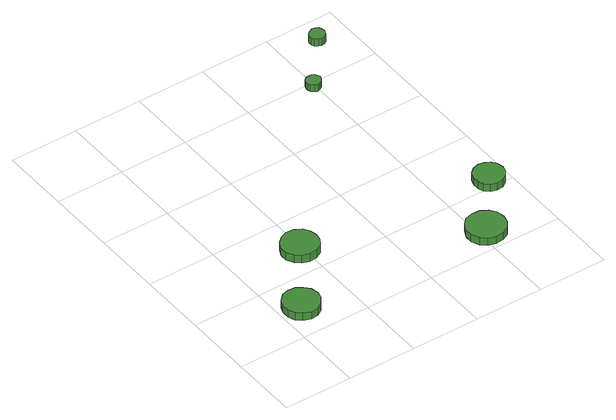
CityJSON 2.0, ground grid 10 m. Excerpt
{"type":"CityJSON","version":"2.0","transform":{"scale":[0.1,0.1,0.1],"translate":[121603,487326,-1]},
"CityObjects":{
"tree1":{"type":"SolitaryVegetationObject","attributes":{"function":"something"},"geometry":[{"type":"MultiSurface","lod":"1","boundaries":[[[0,1,2,3,4,5,6,7,8,9,10,11,12,13,14]],[[15,16,17,18,19,20,21,22,23,24,25,26,27,28,29]],[[0,29,28,1]],[[1,28,27,2]],[[2,27,26,3]],[[3,26,25,4]],[[4,25,24,5]],[[5,24,23,6]],[[6,23,22,7]],[[7,22,21,8]],[[8,21,20,9]],[[9,20,19,10]],[[10,19,18,11]],[[11,18,17,12]],[[12,17,16,13]],[[13,16,15,14]],[[14,15,29,0]]]}]},
"tree2":{"type":"SolitaryVegetationObject","attributes":{"function":"something"},"geometry":[{"type":"MultiSurface","lod":"1","boundaries":[[[30,31,32,33,34,35,36,37,38,39,40,41,42,43,44]],[[45,46,47,48,49,50,51,52,53,54,55,56,57,58,59]],[[30,59,58,31]],[[31,58,57,32]],[[32,57,56,33]],[[33,56,55,34]],[[34,55,54,35]],[[35,54,53,36]],[[36,53,52,37]],[[37,52,51,38]],[[38,51,50,39]],[[39,50,49,40]],[[40,49,48,41]],[[41,48,47,42]],[[42,47,46,43]],[[43,46,45,44]],[[44,45,59,30]]]}]},
"tree3":{"type":"SolitaryVegetationObject","attributes":{"function":"something"},"geometry":[{"type":"MultiSurface","lod":"1","boundaries":[[[60,61,62,63,64,65,66,67,68,69,70,71,72,73,74]],[[75,76,77,78,79,80,81,82,83,84,85,86,87,88,89]],[[60,89,88,61]],[[61,88,87,62]],[[62,87,86,63]],[[63,86,85,64]],[[64,85,84,65]],[[65,84,83,66]],[[66,83,82,67]],[[67,82,81,68]],[[68,81,80,69]],[[69,80,79,70]],[[70,79,78,71]],[[71,78,77,72]],[[72,77,76,73]],[[73,76,75,74]],[[74,75,89,60]]]}]},
"tree4":{"type":"SolitaryVegetationObject","attributes":{"function":"something"},"geometry":[{"type":"MultiSurface","lod":"1","boundaries":[[[90,91,92,93,94,95,96,97,98,99,100,101,102,103,104]],[[105,106,107,108,109,110,111,112,113,114,115,116,117,118,119]],[[90,119,118,91]],[[91,118,117,92]],[[92,117,116,93]],[[93,116,115,94]],[[94,115,114,95]],[[95,114,113,96]],[[96,113,112,97]],[[97,112,111,98]],[[98,111,110,99]],[[99,110,109,100]],[[100,109,108,101]],[[101,108,107,102]],[[102,107,106,103]],[[103,106,105,104]],[[104,105,119,90]]]}]},
"tree5":{"type":"SolitaryVegetationObject","attributes":{"function":"something"},"geometry":[{"type":"MultiSurface","lod":"1","boundaries":[[[120,121,122,123,124,125,126,127,128,129,130,131,132,133,134]],[[135,136,137,138,139,140,141,142,143,144,145,146,147,148,149]],[[120,149,148,121]],[[121,148,147,122]],[[122,147,146,123]],[[123,146,145,124]],[[124,145,144,125]],[[125,144,143,126]],[[126,143,142,127]],[[127,142,141,128]],[[128,141,140,129]],[[129,140,139,130]],[[130,139,138,131]],[[131,138,137,132]],[[132,137,136,133]],[[133,136,135,134]],[[134,135,149,120]]]}]},
"tree6":{"type":"SolitaryVegetationObject","attributes":{"function":"something"},"geometry":[{"type":"MultiSurface","lod":"1","boundaries":[[[150,151,152,153,154,155,156,157,158,159,160,161,162,163,164]],[[165,166,167,168,169,170,171,172,173,174,175,176,177,178,179]],[[150,179,178,151]],[[151,178,177,152]],[[152,177,176,153]],[[153,176,175,154]],[[154,175,174,155]],[[155,174,173,156]],[[156,173,172,157]],[[157,172,171,158]],[[158,171,170,159]],[[159,170,169,160]],[[160,169,168,161]],[[161,168,167,162]],[[162,167,166,163]],[[163,166,165,164]],[[164,165,179,150]]]}]}
},
"vertices":[
[53,44,24],[51,55,24],[44,63,24],[35,69,24],[24,70,24],[14,67,24],[6,59,24],[2,50,24],[2,39,24],[6,29,24],[14,22,24],[24,18,24],[35,19,24],[44,25,24],[51,34,24],[51,34,12],[44,25,12],[35,19,12],[24,18,12],[14,22,12],[6,29,12],[2,39,12],[2,50,12],[6,59,12],[14,67,12],[24,70,12],[35,69,12],[44,63,12],[51,55,12],[53,44,12],
[121,142,20],[119,152,20],[113,161,20],[103,167,20],[92,168,20],[82,164,20],[74,157,20],[69,147,20],[69,136,20],[74,126,20],[82,119,20],[92,116,20],[103,117,20],[113,122,20],[119,131,20],[119,131,7],[113,122,7],[103,117,7],[92,116,7],[82,119,7],[74,126,7],[69,136,7],[69,147,7],[74,157,7],[82,164,7],[92,168,7],[103,167,7],[113,161,7],[119,152,7],[121,142,7],
[338,33,18],[336,45,18],[329,54,18],[319,60,18],[307,61,18],[296,58,18],[288,50,18],[283,39,18],[283,28,18],[288,17,18],[296,9,18],[307,6,18],[319,7,18],[329,13,18],[336,22,18],[336,22,6],[329,13,6],[319,7,6],[307,6,6],[296,9,6],[288,17,6],[283,28,6],[283,39,6],[288,50,6],[296,58,6],[307,61,6],[319,60,6],[329,54,6],[336,45,6],[338,33,6],
[394,113,18],[392,122,18],[387,129,18],[379,134,18],[370,135,18],[361,132,18],[354,126,18],[351,118,18],[351,108,18],[354,100,18],[361,94,18],[370,91,18],[379,92,18],[387,97,18],[392,104,18],[392,104,6],[387,97,6],[379,92,6],[370,91,6],[361,94,6],[354,100,6],[351,108,6],[351,118,6],[354,126,6],[361,132,6],[370,135,6],[379,134,6],[387,129,6],[392,122,6],[394,113,6],
[308,393,18],[307,397,18],[304,401,18],[300,403,18],[296,403,18],[292,402,18],[288,399,18],[287,395,18],[287,391,18],[288,387,18],[292,384,18],[296,382,18],[300,383,18],[304,385,18],[307,389,18],[307,389,7],[304,385,7],[300,383,7],[296,382,7],[292,384,7],[288,387,7],[287,391,7],[287,395,7],[288,399,7],[292,402,7],[296,403,7],[300,403,7],[304,401,7],[307,397,7],[308,393,7],
[364,463,20],[363,467,20],[361,471,20],[357,473,20],[352,474,20],[348,472,20],[344,469,20],[342,465,20],[342,460,20],[344,456,20],[348,453,20],[352,451,20],[357,452,20],[361,454,20],[363,458,20],[363,458,8],[361,454,8],[357,452,8],[352,451,8],[348,453,8],[344,456,8],[342,460,8],[342,465,8],[344,469,8],[348,472,8],[352,474,8],[357,473,8],[361,471,8],[363,467,8],[364,463,8]
]}
